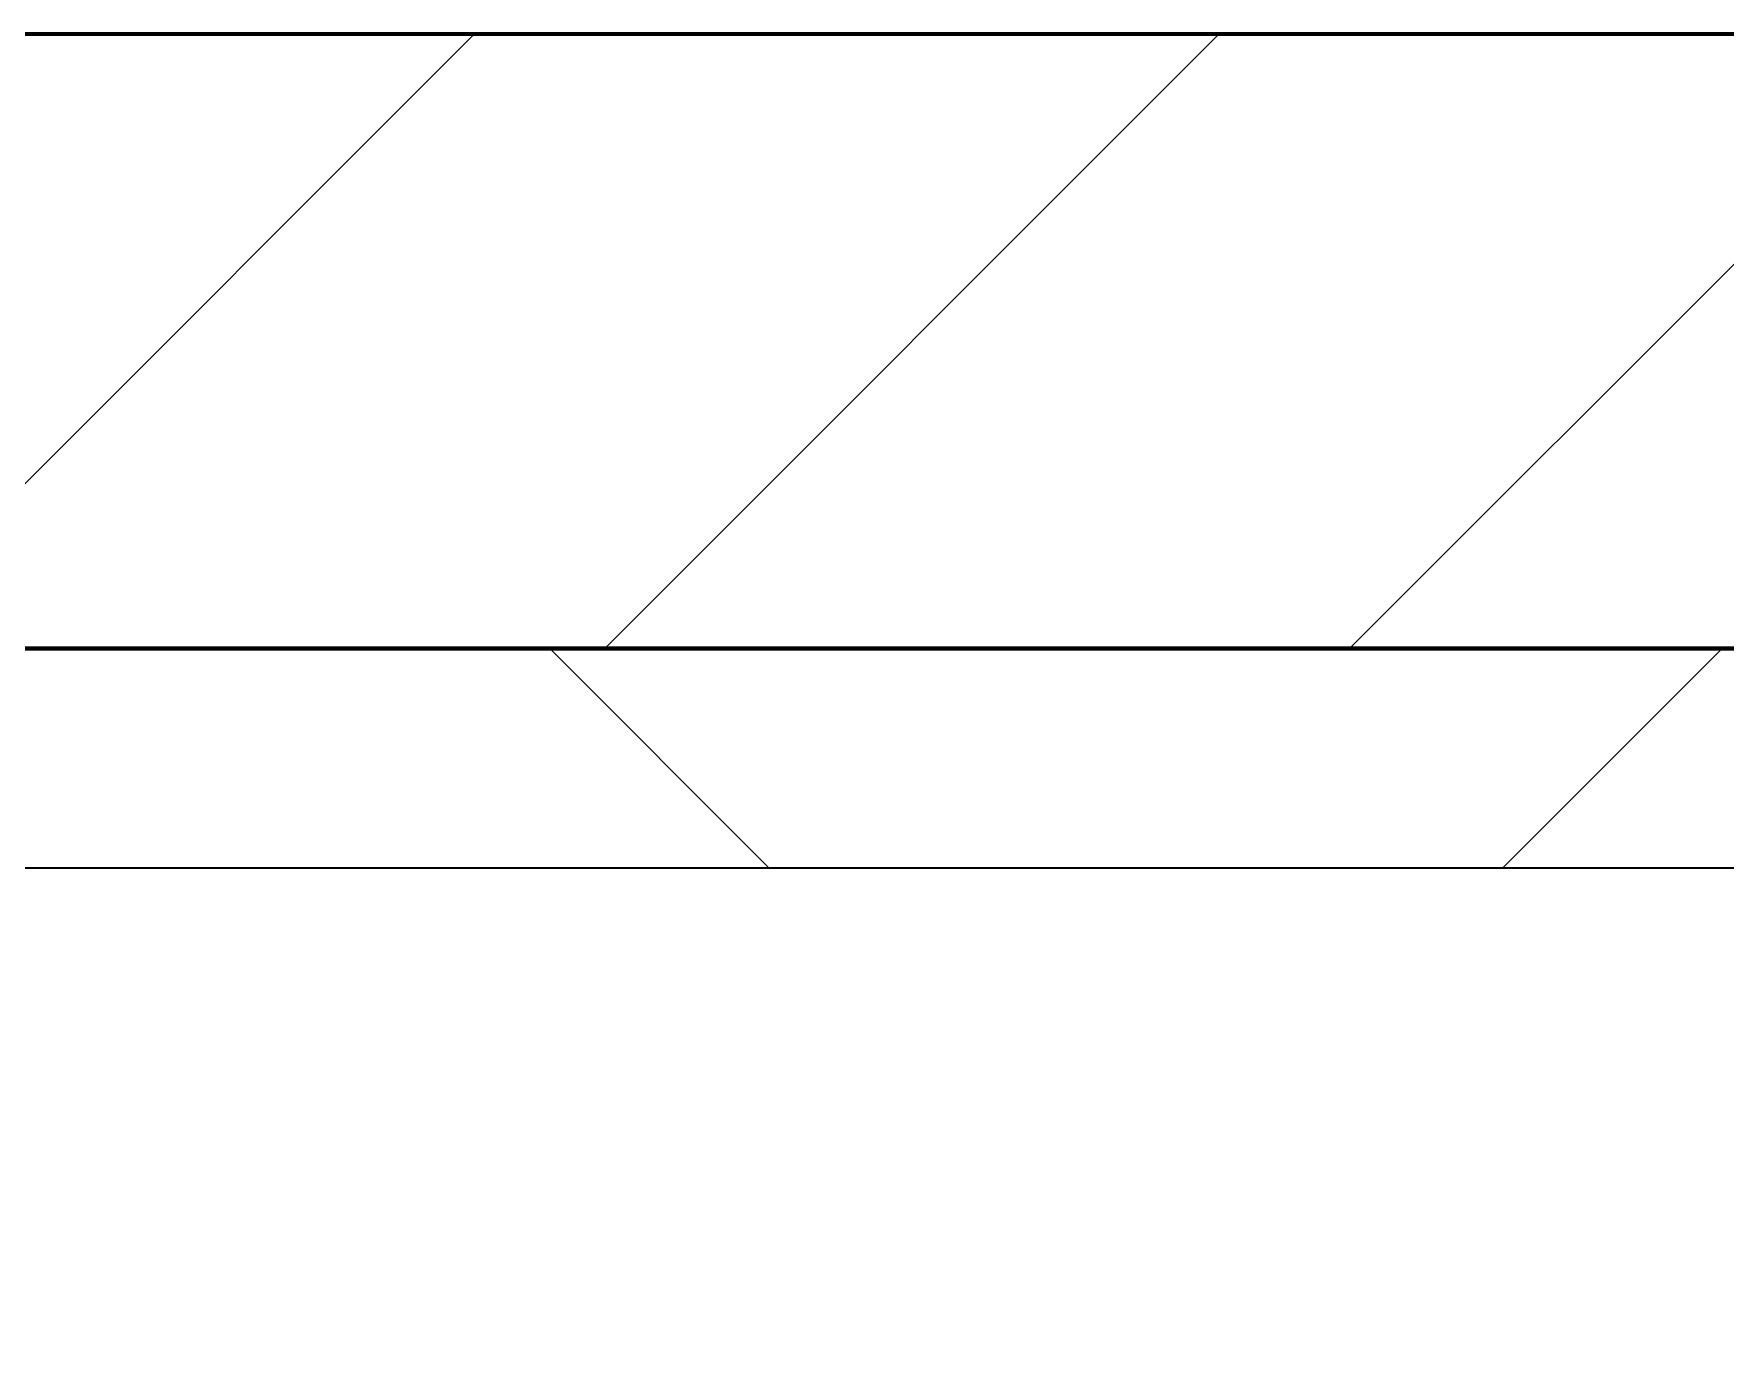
# Model space of a CAD drawing. Header units: millimetres. Extents: x -678720 to -601931, y -306 to 39239.
# Drawn here: x -659981.5 to -659596.2, y 8460.2 to 8759 of the extents above; entities that cross this region are included whole.
import ezdxf
from ezdxf.xclip import XClip

# ---------------------------------------------------------------- set-up
doc = ezdxf.new("R2010")
doc.units = ezdxf.units.MM
doc.header["$XCLIPFRAME"] = 0
for name, color, linetype, lineweight in [('A-GLAZ-CURT', 2, 'Continuous', 9), ('A-WALL', 5, 'Continuous', 35), ('A-WALL-FNSH', 2, 'Continuous', 35), ('A-WALL-PATT', 1, 'Continuous', 35)]:
    doc.layers.add(name, color=color, linetype=linetype, lineweight=lineweight)
doc.layers.add('A11_ALU.SOLID SHEET', color=2, linetype='Continuous')

# ---------------------------------------------------------------- blocks, each defined once
blk = doc.blocks.new('PPLS-PP19_Custom Tile Pattern - Custom Tile Pattern-V67-4234-01 ENLARGED MULTI-PURPOSE LEVEL - REFLECTED CEILING PLAN - SHEET 5')
at = {"layer": 'A-GLAZ-CURT'}
for p, q in [((-300, 0), (300, 0)), ((300, 0), (-300, 0)), ((195.99, 0), (213.31, 0)), ((213.31, 0), (195.99, 0)), ((230.06, 0), (300, 0)), ((-300, -50), (300, -50)), ((300, -50), (-300, -50))]:
    blk.add_line(p, q, dxfattribs=at)
for points, knots in [([(136.44, 0), (121.66, 0), (86.93, 0), (51.16, 0), (31.18, 0)], [-106.750556, -106.750556, -106.750556, -106.750556, -59.610984, 0, 0, 0, 0]), ([(168.37, 0), (167.68, 0), (162.47, 0), (147.02, 0), (109.77, 0), (76.86, 0), (57.82, 0), (46.51, 0), (41.18, 0), (36.02, 0), (35.54, 0), (35.54, 0)], [-543.375029, -543.375029, -543.375029, -543.375029, -530.793311, -458.593899, -401.860199, -357.622665, -341.267687, -334.000314, -326.15566, -319.318397, -317.489778, -317.489778, -317.489778, -317.489778]), ([(42.03, 0), (56.01, 0), (88.78, 0), (120.63, 0), (138.28, 0), (138.53, 0)], [-390.072149, -390.072149, -390.072149, -390.072149, -346.313304, -291.370682, -290.5735, -290.5735, -290.5735, -290.5735]), ([(42.93, 0), (43.4, 0), (50.63, 0), (64.79, 0), (95.91, 0), (124.45, 0), (132.42, 0), (134.6, 0)], [-307.218636, -307.218636, -307.218636, -307.218636, -305.899624, -287.17622, -249.500363, -194.761443, -152.241002, -152.241002, -152.241002, -152.241002]), ([(94.4, 0), (94.4, 0), (94.64, 0), (99.11, 0), (108.97, 0), (120.79, 0), (139.94, 0), (163.31, 0), (185.23, 0), (193.62, 0), (194.69, 0), (194.79, 0)], [-2348.345796, -2348.345796, -2348.345796, -2348.345796, -2310.419338, -2233.599744, -2052.234781, -1843.028543, -1530.39897, -1095.004608, -529.74427, -295.064701, -265.121568, -265.121568, -265.121568, -265.121568]), ([(129.02, 0), (129.02, 0), (124.41, 0), (122.35, 0), (116.12, 0), (110.97, 0), (107.75, 0)], [-35.386604, -35.386604, -35.386604, -35.386604, -31.430235, -22.807238, -15.488593, -4.961754, -4.961754, -4.961754, -4.961754]), ([(157.9, 0), (156.77, 0), (151.67, 0), (143.29, 0), (134.04, 0), (126.24, 0), (118.6, 0), (114.23, 0), (112.16, 0), (108.1, 0), (107.97, 0)], [-10292.955006, -10292.955006, -10292.955006, -10292.955006, -10098.273015, -9847.788484, -9677.714971, -9567.007022, -9453.21225, -9220.200448, -9012.77275, -9006.33563, -9006.33563, -9006.33563, -9006.33563]), ([(114.39, 0), (114.2, 0), (112.92, 0), (110.73, 0), (108.51, 0)], [-8148.58938, -8148.58938, -8148.58938, -8148.58938, -8105.191388, -7891.265505, -7891.265505, -7891.265505, -7891.265505]), ([(108.75, 0), (113.67, 0), (119.81, 0), (128.63, 0), (128.95, 0)], [-55.915853, -55.915853, -55.915853, -55.915853, -39.050993, -35.895543, -35.895543, -35.895543, -35.895543]), ([(128.58, 0), (128.8, 0), (130.16, 0), (139.26, 0), (152.67, 0), (161.24, 0), (162.19, 0), (162.75, 0)], [-633.326174, -633.326174, -633.326174, -633.326174, -627.736123, -618.981161, -602.094757, -592.980799, -581.414464, -581.414464, -581.414464, -581.414464]), ([(137.1, 0), (136, 0), (133.64, 0), (129.87, 0), (129.11, 0)], [-670.405967, -670.405967, -670.405967, -670.405967, -651.020627, -640.742133, -640.742133, -640.742133, -640.742133]), ([(193.8, 0), (193.33, 0), (190.11, 0), (183.13, 0), (171, 0), (161.95, 0), (161.28, 0), (158.35, 0), (157.85, 0), (157.77, 0)], [-11665.349007, -11665.349007, -11665.349007, -11665.349007, -11565.880756, -11105.624034, -10839.086983, -10768.332124, -10666.779182, -10580.760289, -10550.278881, -10550.278881, -10550.278881, -10550.278881]), ([(238.62, 0), (226.98, 0), (201.66, 0), (177.41, 0), (159.34, 0), (158.33, 0), (158.3, 0)], [-223.576857, -223.576857, -223.576857, -223.576857, -187.987675, -143.776725, -129.632772, -123.352749, -123.352749, -123.352749, -123.352749]), ([(159.07, 0), (159.13, 0), (160.84, 0), (165.21, 0), (174.15, 0), (185.98, 0), (208.82, 0), (219.42, 0), (230.06, 0)], [-115.643202, -115.643202, -115.643202, -115.643202, -114.681583, -87.660824, -65.295536, -41.623857, -24.459831, 0, 0, 0, 0]), ([(162.75, 0), (165.4, 0), (170.91, 0), (172.61, 0), (172.61, 0)], [-111.264224, -111.264224, -111.264224, -111.264224, -56.742688, -19.085662, -19.085662, -19.085662, -19.085662]), ([(247.1, 0), (246.76, 0), (245.04, 0), (238.34, 0), (226.56, 0), (221.1, 0), (200.27, 0), (182.99, 0), (174.27, 0), (169.67, 0), (168.99, 0)], [-9649.085549, -9649.085549, -9649.085549, -9649.085549, -9581.591397, -9406.094246, -9221.510254, -9016.44624, -8717.832359, -8253.978395, -8152.463617, -8069.855175, -8069.855175, -8069.855175, -8069.855175]), ([(215.22, 0), (214.62, 0), (210.55, 0), (203.98, 0), (187.54, 0), (175.3, 0), (169.49, 0)], [-203.825446, -203.825446, -203.825446, -203.825446, -198.527383, -184.406837, -162.427601, -142.916156, -142.916156, -142.916156, -142.916156]), ([(171.51, 0), (176.48, 0), (193.23, 0), (201.73, 0), (208.81, 0), (213.9, 0), (241.96, 0), (266.73, 0), (281.71, 0), (291.71, 0), (296.52, 0), (297.86, 0), (298.09, 0)], [-7971.819559, -7971.819559, -7971.819559, -7971.819559, -7784.112253, -7606.717214, -7289.299508, -7042.621073, -6582.165592, -6068.460911, -5766.029927, -5566.724884, -5280.360606, -5199.253518, -5199.253518, -5199.253518, -5199.253518]), ([(172.07, 0), (177.66, 0), (187.87, 0), (201.08, 0), (207.47, 0), (213.96, 0), (215.11, 0)], [-255.364076, -255.364076, -255.364076, -255.364076, -237.955587, -223.92608, -215.862851, -208.75215, -208.75215, -208.75215, -208.75215]), ([(300, 0), (288.22, 0), (262, 0), (230.43, 0), (219.94, 0), (219.02, 0)], [-12528.858583, -12528.858583, -12528.858583, -12528.858583, -11905.454923, -11162.864862, -10856.732305, -10856.732305, -10856.732305, -10856.732305]), ([(219.9, 0), (220.86, 0), (226.08, 0), (234.48, 0), (239.35, 0)], [-10670.940496, -10670.940496, -10670.940496, -10670.940496, -10511.382485, -10113.56507, -10113.56507, -10113.56507, -10113.56507]), ([(300, 0), (286.53, 0), (266.36, 0), (246.17, 0), (239.57, 0)], [-285.253232, -285.253232, -285.253232, -285.253232, -244.693688, -224.551216, -224.551216, -224.551216, -224.551216]), ([(239.59, 0), (241.8, 0), (244.74, 0), (246.54, 0), (246.96, 0)], [-10107.029832, -10107.029832, -10107.029832, -10107.029832, -9925.173265, -9834.877357, -9834.877357, -9834.877357, -9834.877357]), ([(284.76, 0), (284.76, 0), (285.09, 0), (287.47, 0), (293.59, 0), (297.76, 0), (300, 0)], [-4110.630118, -4110.630118, -4110.630118, -4110.630118, -4053.389046, -3959.664717, -3862.421465, -3746.95702, -3746.95702, -3746.95702, -3746.95702]), ([(297.38, 0), (295.84, 0), (291.62, 0), (285.38, 0), (284.87, 0)], [-4803.172655, -4803.172655, -4803.172655, -4803.172655, -4358.271401, -4143.037883, -4143.037883, -4143.037883, -4143.037883])]:
    blk.add_open_spline(points, degree=3, knots=knots, dxfattribs=at)
for points in [[(168.74, 0), (168.74, 0), (169.81, 0), (171.51, 0)], [(195.11, 0), (194.91, 0), (194.44, 0), (193.8, 0)]]:
    blk.add_open_spline(points, degree=3, dxfattribs=at)
blk = doc.blocks.new('PPLS-PP19_Custom Tile Pattern - Custom Tile Pattern-V68-4234-01 ENLARGED MULTI-PURPOSE LEVEL - REFLECTED CEILING PLAN - SHEET 5')
at = {"layer": 'A-GLAZ-CURT'}
for p, q in [((-300, 0), (300, 0)), ((300, 0), (-300, 0)), ((-293.07, 0), (-275.75, 0)), ((-275.75, 0), (-293.07, 0)), ((-222.32, 0), (-205, 0)), ((-205, 0), (-222.32, 0)), ((-300, -50), (300, -50)), ((300, -50), (-300, -50))]:
    blk.add_line(p, q, dxfattribs=at)
at = {"layer": 'A-GLAZ-CURT', "flags": 128}
for points in [[(-300, 0), (-291.56, 0), (-283.3, 0), (-275.2, 0), (-267.26, 0), (-259.45, 0), (-251.77, 0), (-244.2, 0), (-236.74, 0), (-229.36, 0)], [(-229.72, 0), (-236.97, 0), (-244.39, 0), (-251.96, 0), (-259.67, 0), (-267.51, 0), (-275.48, 0), (-283.55, 0), (-291.73, 0), (-300, 0)], [(-228.58, 0), (-222.06, 0), (-214.83, 0), (-207.71, 0), (-200.76, 0), (-194.02, 0), (-187.54, 0), (-181.38, 0), (-175.58, 0), (-170.25, 0), (-165.64, 0), (-162.58, 0)], [(-125.17, 0), (-128.55, 0), (-134.16, 0), (-140.03, 0), (-145.5, 0), (-150.63, 0), (-155.53, 0), (-160.27, 0), (-164.95, 0), (-169.65, 0), (-174.47, 0), (-179.49, 0), (-184.81, 0), (-190.44, 0), (-196.37, 0), (-202.58, 0), (-209.04, 0), (-215.73, 0), (-222.63, 0), (-228.57, 0)], [(-162.01, 0), (-159.53, 0), (-157.46, 0), (-154.52, 0), (-149.42, 0), (-141.84, 0), (-132.81, 0), (-126.08, 0)]]:
    blk.add_lwpolyline(points, dxfattribs=at)
at = {"layer": 'A-GLAZ-CURT'}
for points, knots in [([(-300, 0), (-284.65, 0), (-236.57, 0), (-174.61, 0), (-129.95, 0), (-110.8, 0), (-99.5, 0), (-91.46, 0)], [-5323.127839, -5323.127839, -5323.127839, -5323.127839, -4502.809032, -2700.551212, -1002.059161, -460.363443, 0, 0, 0, 0]), ([(-229.57, 0), (-246.21, 0), (-268.89, 0), (-294.48, 0), (-300, 0)], [-14795.917182, -14795.917182, -14795.917182, -14795.917182, -13729.592194, -13439.944408, -13439.944408, -13439.944408, -13439.944408]), ([(-137.88, 0), (-140.56, 0), (-147.66, 0), (-147.69, 0), (-158.72, 0), (-174.02, 0), (-185.59, 0), (-209.77, 0), (-232.01, 0), (-255.22, 0), (-262.59, 0), (-264.9, 0), (-265.4, 0)], [-3187.727384, -3187.727384, -3187.727384, -3187.727384, -2919.378265, -2477.344047, -2237.412286, -2029.680487, -1755.085331, -1400.429864, -858.079193, -543.655514, -208.940337, 0, 0, 0, 0]), ([(-258.6, 0), (-257.91, 0), (-254.26, 0), (-243.63, 0), (-234.18, 0), (-229.35, 0)], [-5722.54675, -5722.54675, -5722.54675, -5722.54675, -5657.471696, -5413.335975, -5146.45144, -5146.45144, -5146.45144, -5146.45144]), ([(-162.66, 0), (-167.92, 0), (-179.18, 0), (-199.46, 0), (-216.65, 0), (-231.26, 0), (-233.46, 0), (-234, 0)], [-2046.739709, -2046.739709, -2046.739709, -2046.739709, -1763.376603, -1422.553702, -978.033455, -846.069444, -682.911962, -682.911962, -682.911962, -682.911962]), ([(-233.49, 0), (-233.44, 0), (-232.47, 0), (-231.36, 0), (-228.72, 0)], [-455.274641, -455.274641, -455.274641, -455.274641, -440.605512, -145.898532, -145.898532, -145.898532, -145.898532]), ([(-163.62, 0), (-179.19, 0), (-200.4, 0), (-223.68, 0), (-228.58, 0)], [-16345.600353, -16345.600353, -16345.600353, -16345.600353, -15131.813646, -14817.222116, -14817.222116, -14817.222116, -14817.222116]), ([(-228.58, 0), (-226.51, 0), (-221.14, 0), (-213.1, 0), (-200.2, 0), (-185.8, 0), (-173.72, 0), (-164.38, 0), (-163.35, 0)], [-5132.363011, -5132.363011, -5132.363011, -5132.363011, -5017.494783, -4832.723979, -4666.091899, -4349.945572, -4000.813434, -3955.854465, -3955.854465, -3955.854465, -3955.854465]), ([(-223.63, 0), (-219.39, 0), (-206.17, 0), (-188.58, 0), (-172.91, 0), (-165.54, 0), (-163.36, 0)], [-5463.295695, -5463.295695, -5463.295695, -5463.295695, -5161.076232, -4739.070012, -4465.409639, -4350.402127, -4350.402127, -4350.402127, -4350.402127]), ([(-96.74, 0), (-107.81, 0), (-128.61, 0), (-152.88, 0), (-162.66, 0)], [-18375.131441, -18375.131441, -18375.131441, -18375.131441, -17136.203329, -16370.802388, -16370.802388, -16370.802388, -16370.802388]), ([(-162.66, 0), (-159.09, 0), (-149.74, 0), (-136.84, 0), (-127.33, 0), (-124.19, 0), (-123.43, 0), (-123.28, 0)], [-4338.006707, -4338.006707, -4338.006707, -4338.006707, -4149.119819, -3839.893365, -3647.167523, -3488.92562, -3439.852845, -3439.852845, -3439.852845, -3439.852845]), ([(-133.82, 0), (-135.51, 0), (-137.8, 0), (-149.31, 0), (-156.48, 0), (-161.34, 0), (-162.55, 0)], [-2731.647847, -2731.647847, -2731.647847, -2731.647847, -2418.507304, -2308.929706, -2113.765672, -2048.735886, -2048.735886, -2048.735886, -2048.735886]), ([(-152.35, 0), (-151.03, 0), (-147.71, 0), (-143.57, 0), (-138.62, 0)], [-3494.978217, -3494.978217, -3494.978217, -3494.978217, -3371.022232, -3227.460399, -3227.460399, -3227.460399, -3227.460399]), ([(-118.78, 0), (-121.86, 0), (-126.28, 0), (-136.96, 0), (-147.46, 0), (-150.03, 0), (-150.57, 0)], [-5938.474035, -5938.474035, -5938.474035, -5938.474035, -5700.061948, -5508.838257, -5298.784692, -5196.16478, -5196.16478, -5196.16478, -5196.16478]), ([(-150.34, 0), (-150.07, 0), (-147.75, 0), (-142.6, 0), (-127.26, 0), (-107.3, 0), (-90.42, 0), (-75.26, 0), (-68.41, 0), (-65.12, 0), (-63.63, 0)], [-4948.728362, -4948.728362, -4948.728362, -4948.728362, -4883.323924, -4440.880425, -4054.690705, -3793.097032, -3402.597032, -3144.956779, -3050.982048, -2969.237017, -2969.237017, -2969.237017, -2969.237017]), ([(-97.5, 0), (-101.37, 0), (-115.73, 0), (-130.52, 0), (-147.74, 0), (-149.07, 0)], [-7207.17943, -7207.17943, -7207.17943, -7207.17943, -7004.680444, -6449.282163, -6277.220794, -6277.220794, -6277.220794, -6277.220794]), ([(-148.23, 0), (-146.94, 0), (-140.15, 0), (-137.28, 0), (-133.93, 0), (-128.78, 0), (-126.5, 0)], [-6162.058746, -6162.058746, -6162.058746, -6162.058746, -6017.569127, -5560.701257, -5364.112219, -5231.017328, -5231.017328, -5231.017328, -5231.017328]), ([(-97.08, 0), (-98.8, 0), (-108.27, 0), (-122.65, 0), (-139.03, 0), (-146.11, 0), (-146.95, 0)], [-1471.198575, -1471.198575, -1471.198575, -1471.198575, -1374.161226, -945.742622, -741.901385, -489.130243, -489.130243, -489.130243, -489.130243]), ([(-146.69, 0), (-146.59, 0), (-145.49, 0), (-135.69, 0), (-128.29, 0), (-125.15, 0)], [-420.34245, -420.34245, -420.34245, -420.34245, -406.956646, -290.263673, 0, 0, 0, 0]), ([(-127.41, 0), (-131.63, 0), (-133.16, 0), (-134.09, 0), (-134.15, 0)], [-8540.990293, -8540.990293, -8540.990293, -8540.990293, -8266.114998, -8246.473386, -8246.473386, -8246.473386, -8246.473386]), ([(-134.15, 0), (-133.32, 0), (-130.31, 0), (-118.28, 0), (-103.67, 0), (-96.73, 0)], [-7657.439573, -7657.439573, -7657.439573, -7657.439573, -7293.749979, -6839.55839, -6340.691604, -6340.691604, -6340.691604, -6340.691604]), ([(-120.13, 0), (-120.14, 0), (-120.24, 0), (-121.3, 0), (-129.25, 0), (-133.82, 0)], [-2933.992132, -2933.992132, -2933.992132, -2933.992132, -2920.575025, -2840.280255, -2731.647847, -2731.647847, -2731.647847, -2731.647847]), ([(-113.43, 0), (-113.44, 0), (-113.96, 0), (-119.73, 0), (-125.43, 0), (-127.03, 0), (-127.41, 0)], [-328.499627, -328.499627, -328.499627, -328.499627, -282.672656, -98.539552, -24.539552, 0, 0, 0, 0]), ([(-126.5, 0), (-122.44, 0), (-108.71, 0), (-86.68, 0), (-63.44, 0), (-54.4, 0), (-48.53, 0), (-30.79, 0), (-18.03, 0), (8.61, 0), (15.02, 0), (22.91, 0), (29.19, 0), (32.71, 0), (33.96, 0)], [-5231.017328, -5231.017328, -5231.017328, -5231.017328, -4994.692869, -4542.524482, -4008.285538, -3689.699207, -3546.54457, -3315.260113, -2864.387349, -2439.246196, -2084.094819, -1956.422387, -1818.904206, -1743.672443, -1743.672443, -1743.672443, -1743.672443]), ([(-125.15, 0), (-124.93, 0), (-121.96, 0), (-113.01, 0), (-103, 0), (-98.27, 0), (-96.74, 0)], [-3362.7396, -3362.7396, -3362.7396, -3362.7396, -3342.215224, -3074.362186, -2902.289527, -2819.613796, -2819.613796, -2819.613796, -2819.613796]), ([(-122.08, 0), (-122.01, 0), (-121.69, 0), (-121.2, 0), (-120.88, 0)], [-3136.336417, -3136.336417, -3136.336417, -3136.336417, -3110.304437, -3035.164275, -3035.164275, -3035.164275, -3035.164275]), ([(-36.33, 0), (-36.43, 0), (-37.27, 0), (-45.02, 0), (-46.13, 0), (-60.59, 0), (-81.23, 0), (-99.51, 0), (-114.02, 0), (-117.28, 0), (-118.78, 0)], [-1855.773136, -1855.773136, -1855.773136, -1855.773136, -1810.870157, -1672.078046, -1405.135169, -1060.00838, -740.068933, -229.489605, -116.330425, 0, 0, 0, 0]), ([(-117.74, 0), (-117.19, 0), (-114.78, 0), (-113.43, 0), (-113.43, 0)], [-821.249067, -821.249067, -821.249067, -821.249067, -394.672656, -330.879064, -330.879064, -330.879064, -330.879064]), ([(-97.55, 0), (-101.79, 0), (-110.47, 0), (-116.56, 0), (-117.56, 0)], [-1806.747947, -1806.747947, -1806.747947, -1806.747947, -1433.981041, -985.49888, -985.49888, -985.49888, -985.49888]), ([(-115.82, 0), (-114.96, 0), (-110.55, 0), (-101.84, 0), (-96.76, 0)], [-5724.064692, -5724.064692, -5724.064692, -5724.064692, -5430.283136, -5122.842615, -5122.842615, -5122.842615, -5122.842615]), ([(9.32, 0), (9.08, 0), (7.65, 0), (2.57, 0), (-12.23, 0), (-25.64, 0), (-40, 0), (-56.24, 0), (-75.59, 0), (-94, 0), (-112.01, 0), (-114.94, 0), (-115.63, 0)], [-2922.926651, -2922.926651, -2922.926651, -2922.926651, -2882.788014, -2720.818881, -2518.50168, -2125.455881, -1792.521578, -1466.981642, -1208.454564, -789.402658, -501.969187, -243.577221, -243.577221, -243.577221, -243.577221])]:
    blk.add_open_spline(points, degree=3, knots=knots, dxfattribs=at)
for points in [[(-227.8, 0), (-226.64, 0), (-225.22, 0), (-223.63, 0)], [(-162.64, 0), (-160.28, 0), (-158.19, 0), (-157.22, 0)]]:
    blk.add_open_spline(points, degree=3, dxfattribs=at)
blk = doc.blocks.new('*U321')
at = {"layer": 'A-GLAZ-CURT', "rotation": 180}
for name, p in [('PPLS-PP19_Custom Tile Pattern - Custom Tile Pattern-V68-4234-01 ENLARGED MULTI-PURPOSE LEVEL - REFLECTED CEILING PLAN - SHEET 5', (-27065, -710)), ('PPLS-PP19_Custom Tile Pattern - Custom Tile Pattern-V67-4234-01 ENLARGED MULTI-PURPOSE LEVEL - REFLECTED CEILING PLAN - SHEET 5', (-26465, -710))]:
    blk.add_blockref(name, p, dxfattribs=at)
blk = doc.blocks.new('*U743')
blk.add_lwpolyline([(21173.36, -580), (28210, -580), (28210, -6849.96), (45954.15, -6849.96), (45954.15, 600), (82995.06, 600), (83086.47, 650), (90052, 650), (90392, 990), (103159.16, 990), (103159.16, 4990), (21173.36, 4990), (21173.36, 3485.45), (21203.36, 3485.45), (21203.36, 925.54), (21173.36, 925.54), (21173.36, -580)])

msp = doc.modelspace()

# ---------------------------------------------------------------- block references
at = {"layer": 'A11_ALU.SOLID SHEET'}
ref = msp.add_blockref('*U743', (-744682.37, 3579.02), dxfattribs=at)
XClip(ref).set_block_clipping_path([(69798.6834257276, -3885.5002684942), (120965.0023936313, 33679.9972602262)])

# ---------------------------------------------------------------- next in the draw order: hatches: boundary and pattern name
at = {"layer": 'A-WALL-PATT', "lineweight": 9}
h = msp.add_hatch(dxfattribs=at)
h.set_pattern_fill('FP_2', color=256, style=0, pattern_type=2)
h.set_pattern_definition([(45, (0, 0), (-84.852814, 84.852814), [])])
h.paths.add_polyline_path([(-645614.94, 8619.02), (-644025.62, 8619.02), (-644076.02, 8641.53), (-644079.79, 8639.36), (-644084.96, 8639.36), (-644091.03, 8644.02), (-644092.03, 8648.69), (-644157.37, 8677.88), (-644139.02, 8718.97), (-643915.31, 8619.02), (-632557.37, 8619.02), (-632557.37, 8759.02), (-674883.69, 8759.02), (-674883.69, 8619.02), (-672825.62, 8619.02), (-672876.02, 8641.53), (-672879.79, 8639.36), (-672884.96, 8639.36), (-672891.03, 8644.02), (-672892.03, 8648.69), (-672957.37, 8677.88), (-672939.02, 8718.97), (-672715.31, 8619.02), (-669225.62, 8619.02), (-669276.02, 8641.53), (-669279.79, 8639.36), (-669284.96, 8639.36), (-669291.03, 8644.02), (-669292.03, 8648.69), (-669357.37, 8677.88), (-669339.02, 8718.97), (-669115.31, 8619.02), (-665625.62, 8619.02), (-665676.02, 8641.53), (-665679.79, 8639.36), (-665684.96, 8639.36), (-665691.03, 8644.02), (-665692.03, 8648.69), (-665757.37, 8677.88), (-665739.02, 8718.97), (-665515.31, 8619.02), (-662025.62, 8619.02), (-662076.02, 8641.53), (-662079.79, 8639.36), (-662084.96, 8639.36), (-662091.03, 8644.02), (-662092.03, 8648.69), (-662157.37, 8677.88), (-662139.02, 8718.97), (-661915.31, 8619.02), (-658425.62, 8619.02), (-658476.02, 8641.53), (-658479.79, 8639.36), (-658484.96, 8639.36), (-658491.03, 8644.02), (-658492.03, 8648.69), (-658557.37, 8677.88), (-658539.02, 8718.97), (-658315.31, 8619.02), (-654825.62, 8619.02), (-654876.02, 8641.53), (-654879.79, 8639.36), (-654884.96, 8639.36), (-654891.03, 8644.02), (-654892.03, 8648.69), (-654957.37, 8677.88), (-654939.02, 8718.97), (-654715.31, 8619.02), (-651225.62, 8619.02), (-651276.02, 8641.53), (-651279.79, 8639.36), (-651284.96, 8639.36), (-651291.03, 8644.02), (-651292.03, 8648.69), (-651357.37, 8677.88), (-651339.02, 8718.97), (-651115.31, 8619.02), (-647625.62, 8619.02), (-647676.02, 8641.53), (-647679.79, 8639.36), (-647684.96, 8639.36), (-647691.03, 8644.02), (-647692.03, 8648.69), (-647757.37, 8677.88), (-647739.02, 8718.97), (-647515.31, 8619.02), (-645746.78, 8619.02)])
h = msp.add_hatch(dxfattribs=at)
h.set_pattern_fill('FP_3', color=256, style=0, pattern_type=2)
h.set_pattern_definition([(45, (0, 0), (-212.13203, 212.13203), []), (135, (0, 0), (-212.13203, -212.13203), [])])
h.paths.add_polyline_path([(-637582.37, 8569.02), (-637582.37, 8619.02), (-643915.31, 8619.02), (-643803.39, 8569.02), (-641132.34, 8569.02)])
h.paths.add_polyline_path([(-659985.63, 8569.02), (-658313.71, 8569.02), (-658425.62, 8619.02), (-661915.31, 8619.02), (-661803.39, 8569.02), (-660051.55, 8569.02)])
h.paths.add_polyline_path([(-653657.25, 8569.02), (-651113.71, 8569.02), (-651225.62, 8619.02), (-654715.31, 8619.02), (-654603.39, 8569.02), (-653782.37, 8569.02)])
h.paths.add_polyline_path([(-643913.71, 8569.02), (-644025.62, 8619.02), (-647515.31, 8619.02), (-647403.39, 8569.02), (-643966.93, 8569.02)])
h.paths.add_polyline_path([(-658203.39, 8569.02), (-654713.71, 8569.02), (-654825.62, 8619.02), (-658315.31, 8619.02), (-658205.78, 8570.08)])
h.paths.add_polyline_path([(-662292.85, 8569.02), (-661913.71, 8569.02), (-662025.62, 8619.02), (-665515.31, 8619.02), (-665403.39, 8569.02), (-662358.77, 8569.02)])
h.paths.add_polyline_path([(-647513.71, 8569.02), (-647625.62, 8619.02), (-651115.31, 8619.02), (-651003.39, 8569.02), (-647526.64, 8569.02)])
h.paths.add_polyline_path([(-666973.22, 8569.02), (-665513.71, 8569.02), (-665625.62, 8619.02), (-669115.31, 8619.02), (-669003.39, 8569.02), (-667105.06, 8569.02)])
h.paths.add_polyline_path([(-670928.45, 8569.02), (-669113.71, 8569.02), (-669225.62, 8619.02), (-672715.31, 8619.02), (-672603.39, 8569.02), (-670994.37, 8569.02)])
h.paths.add_polyline_path([(-672906.07, 8569.02), (-672713.71, 8569.02), (-672825.62, 8619.02), (-674883.69, 8619.02), (-674883.69, 8569.02), (-672957.37, 8569.02)])

# ---------------------------------------------------------------- next in the draw order: linework, layer by layer
at = {"layer": 'A-WALL', "color": 7, "lineweight": 70}
for p, q in [((-660982.37, 8759.02), (-658582.37, 8759.02)), ((-658582.37, 8619.02), (-660982.37, 8619.02)), ((-660982.37, 8619.02), (-658582.37, 8619.02))]:
    msp.add_line(p, q, dxfattribs=at)
at = {"layer": 'A-WALL-FNSH', "color": 250}
msp.add_line((-658582.37, 8569.02), (-660982.37, 8569.02), dxfattribs=at)

# ---------------------------------------------------------------- next in the draw order: block references
msp.add_blockref('*U321', (-633017.37, 9279.02))

doc.saveas('drawing.dxf')
